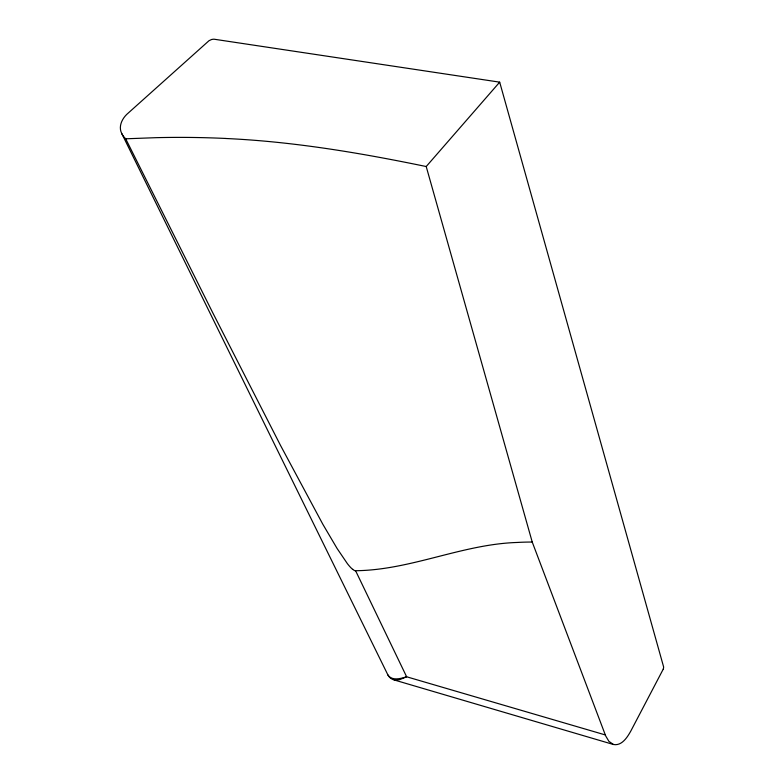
<?xml version="1.0" encoding="UTF-8"?>
<svg xmlns="http://www.w3.org/2000/svg" width="784" height="784" viewBox="0 0 784 784"><rect width="100%" height="100%" fill="white"/><g stroke="black" fill="none" stroke-linecap="round" stroke-linejoin="round"><path stroke-width="1.18" d="M663.274 669.095L630.865 730.953C627.367 737.215 621.859 746.103 613.46 744.496L394.244 679.973A9.085 7.105 22.7 0 1 391.5 678.777L390.461 678.062A8.947 6.987 22.7 0 1 387.864 674.867L121.785 133.584C117.953 126.283 122.422 117.874 128.194 113.092L209.005 40.709L211.494 39.543A11.476 8.967 22.7 0 1 214.052 39.2L499.682 82.153L663.636 666.959A13.926 10.888 22.7 0 1 663.274 669.095M613.46 744.496L608.884 741.331L605.679 735.892L532.238 542.058L426.212 166.531L499.682 82.153M121.765 133.584A18.963 14.818 22.7 0 0 125.705 138.797L156.202 137.67A874.356 683.325 22.7 0 1 225.851 138.464M225.851 138.494C293.334 141.59 360.14 152.88 426.212 166.531M394.244 679.973L399.585 679.689L406.631 676.778L605.297 734.931M387.855 674.867C391.843 681.208 400.8 678.601 406.631 676.778L355.593 570.723C410.855 570.144 461.864 544.292 516.979 542.469A233.485 182.476 22.7 0 1 532.238 542.048M125.695 138.807L212.836 312.924L280.486 445.371L322.802 524.202L337.091 548.477L347.381 563.637A61.015 47.687 22.7 0 0 349.056 565.705L349.703 566.46A36.583 28.587 22.7 0 0 350.223 567.028L351.418 568.263A15.641 12.23 22.7 0 0 352.614 569.331M355.564 570.899A4.547 3.548 22.7 0 1 352.8 569.292"/></g></svg>
